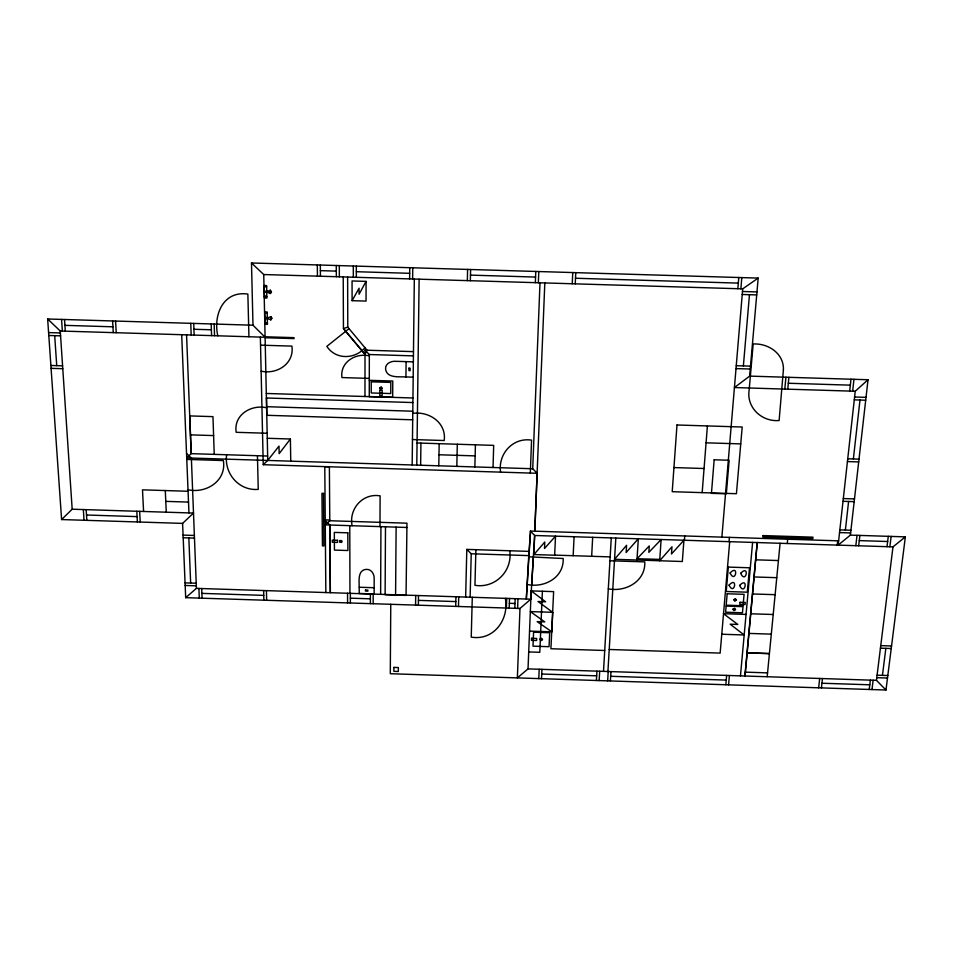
<?xml version="1.0" encoding="UTF-8"?>
<svg xmlns="http://www.w3.org/2000/svg" width="953" height="953" viewBox="0 0 953 953"><rect width="100%" height="100%" fill="white"/><g stroke="black" fill="none" stroke-linecap="round" stroke-linejoin="round"><path stroke-width="1.43" d="M364.975 396.508L365.011 350.156L413.483 351.633M366.071 281.385L366.047 301.088L352.11 300.671L352.062 280.956L366.071 281.385L359.067 294.227L359.067 288.223L352.11 300.671M369.264 396.639L369.335 354.528L365.011 350.156M370.383 603.642L370.395 593.993M373.171 603.726L373.195 594.088M359.221 587.239C359.198 581.449 357.458 570.001 366.19 569.37C371.325 568.905 374.529 574.159 374.172 578.781L374.124 593.945L359.221 593.457L359.221 587.239L374.136 587.727M379.973 526.616L380.104 495.846C362.688 492.915 348.762 508.842 352.086 525.722M380.628 594.327L380.938 526.64M385.488 526.783L385.119 594.732L406.049 595.411L406.967 523.185L329.786 520.743L325.271 524.877L406.919 527.474M390.766 604.297L390.289 673.711L885.98 690.02L905.35 536.873L850.374 535.121L838.152 545.116L855.234 391.242L868.028 379.735L749.642 376.113L734.429 387.549L855.234 391.242M395.59 595.077L396.126 527.128M412.994 377.162L405.942 376.947L406.097 361.628M409.623 278.895L409.742 267.71M412.625 278.979L412.756 267.793M412.172 464.969L414.317 279.038M416.783 465.112L419.129 279.181M415.579 605.107L415.699 595.458M418.367 605.191L418.498 595.542M420.63 465.231L420.928 443.109M438.785 465.803L439.178 443.669M456.821 466.362L457.297 444.241M455.713 606.406L455.927 596.757M458.5 606.489L458.715 596.84M467.339 280.623L467.589 269.425M470.341 280.706L470.615 269.52M465.648 597.066L466.815 549.393L529.058 551.382L530.535 531.119L526.318 599.032L528.76 555.611M470.127 597.209L471.235 553.776L466.815 549.393M474.856 466.934L475.428 444.801M472.283 597.281L471.247 637.128C493.785 640.988 509.39 619.307 505.316 598.353M475.892 549.678L474.951 585.309C495.262 588.609 512.666 570.966 509.772 550.763M493.035 467.494L493.69 445.373L417.057 442.99M500.587 472.14C497.847 453.973 512.905 437.153 531.571 440.143L530.309 473.069M506.388 608.038L506.722 598.401M509.188 608.133L509.521 598.484M514.823 608.312L515.168 598.675M517.61 608.407L517.967 598.758M838.628 540.839L530.356 531.047L534.657 535.467L530.797 599.175L519.981 608.479L517.372 677.893L528.01 668.887L876.45 680.335L885.98 690.02M535.348 282.648L535.777 271.462M538.35 282.743L538.79 271.545M529.058 551.382L528.891 555.611L471.235 553.776M534.836 531.19L537.158 473.284L532.715 468.745L539.994 282.791M528.022 668.899L531.178 590.896L553.633 591.622L550.917 648.743L604.726 650.494M534.764 531.19L544.818 282.934M542.4 591.253L539.803 652.305L528.736 651.935M538.79 678.596L539.184 669.256M541.53 678.679L541.935 669.351M529.582 631.112L551.835 631.827L552.716 612.314L538.004 601.534L545.616 601.784L531.178 590.896M572.229 283.756L572.753 272.558M575.243 283.839L575.767 272.653M573.158 555.706L574.099 536.753M591.658 556.29L592.671 537.337M596.399 680.49L596.935 671.162M599.151 680.573L599.687 671.246M603.511 671.377L611.266 537.897M607.919 671.52L615.817 538.04M607.657 680.859L608.205 671.52M531.679 584.689L533.358 557.017M610.408 680.954L610.968 671.615M636.961 560.054L638.331 538.755L626.133 552.514L626.586 545.295L614.542 559.292L682.324 561.508L683.92 540.256L671.46 554.015L671.984 546.784L659.679 560.781L661.12 539.541L648.838 552.335L649.267 545.962L637.045 558.744L659.738 559.375M684.421 540.232L684.742 535.955M702.17 492.641L707.4 425.931M737.848 288.699L738.778 277.514M740.874 288.795L741.803 277.597M721.886 537.135L742.697 288.854L758.171 278.085L749.642 376.113M743.376 365.928L749.463 294.703M729.033 541.649L729.39 537.373M729.7 541.673L720.146 653.103L609.229 649.481M725.829 684.742L726.639 675.415M728.58 684.838L729.402 675.51M740.457 675.868L752.608 542.4M744.877 676.011L757.17 542.543M745.067 675.939L757.278 542.543M784.795 389.086L785.927 377.221M787.75 389.181L788.893 377.317M767.189 676.666L780.102 543.27M787.273 543.496L787.702 539.219M849.695 391.075L850.993 379.211M818.663 687.804L819.687 678.465M852.649 391.171L853.959 379.294M821.426 687.899L822.463 678.56M837.21 545.092L837.687 540.816M845.382 530.071L848.599 501.469M853.376 458.965L859.987 400.034M850.374 535.121L868.028 379.735M855.83 545.676L857.021 535.336M858.677 545.771L859.88 535.431M869.219 689.472L870.363 680.132M887.017 546.677L888.279 536.325M871.983 689.555L873.127 680.228M889.864 546.76L891.138 536.42M876.45 680.335L892.985 546.867L905.35 536.873M882.454 675.355L885.837 648.35M267.269 438.285L290.391 438.999L279.146 453.64L279.003 446.111L267.745 460.406L263.242 464.695L260.36 337.1M533.918 554.551L544.782 542.007L544.508 548.487L555.516 536.158L554.658 555.218L533.883 554.551L534.645 535.491L892.985 546.867M61.6 519.552L72.178 509.212L193.495 513.059L182.595 523.4L61.6 519.552L47.65 318.993L252.986 325.211L265.089 337.243L60.253 331.013L47.65 318.993M182.595 523.4L185.68 597.662L196.425 588.37L530.797 599.175M349.048 328.642L326.843 346.356C335.659 359.936 354.79 359.424 364.987 347.774M264.326 292.273L267.757 292.38L270.199 293.524L271.486 291.832L270.247 290.296L267.733 291.308L264.303 291.201M364.999 354.218L343.437 328.559L364.999 354.397L367.024 350.216L347.785 327.129L343.437 328.559L343.223 276.906M252.986 325.211L251.485 262.98L758.171 278.085M320.375 270.64L336.326 271.117M356.339 271.712L409.683 273.308M470.472 275.119L535.562 277.061M575.505 278.252L738.313 283.112M251.485 262.98L263.743 274.535L742.697 288.854M742.47 291.499L756.968 291.928M742.22 294.489L756.706 294.918M264.207 286.77L266.637 286.841M264.422 296.669L266.852 296.776M264.779 313.18L267.197 313.251M264.874 317.563L268.281 317.671L270.783 316.67L272.01 318.183L270.843 319.874L268.305 318.719L264.898 318.624M267.4 323.031L264.994 322.96L267.4 323.067M64.923 325.354L112.942 326.808M193.935 329.261L211.387 329.786M265.089 336.766L294.036 337.648L294.048 338.613L265.101 337.731M48.591 332.585L60.384 332.954M48.794 335.492L60.575 335.849M260.538 345.165L291.916 346.118C294.489 363.629 276.954 374.732 261.134 371.17M369.335 354.528L413.435 355.874M736.252 365.714L750.511 366.143M369.335 355.826C355.517 352.729 339.899 362.14 341.924 377.567L369.287 378.401M736.014 368.597L750.261 369.025M413.161 361.842L395.96 361.318C391.171 360.818 384.976 363.558 385.596 369.192C386.954 378.579 399.462 376.459 405.942 376.947M788.322 383.249L850.338 385.155M50.878 365.476L62.576 365.833M51.081 368.346L62.779 368.704M369.287 380.318L392.779 381.033L392.66 397.294L369.264 396.567M854.591 397.008L866.027 397.353M854.281 399.855L865.705 400.212M266.304 393.47L412.947 397.985M266.399 397.997L412.887 402.559M266.673 406.693L412.792 411.208M266.614 407.753C251.092 404.263 233.425 414.924 236.189 432.305L267.162 433.258M412.768 413.388C429.076 411.017 446.623 422.703 444.205 440.536L412.47 439.547M412.697 419.808L266.852 415.294L266.483 398.044M706.078 442.823L740.731 443.895M190.493 434.866L213.603 435.581M847.729 458.786L859.01 459.143M847.431 461.562L858.689 461.919M438.988 454.76L475.142 455.891M673.95 467.566L704.064 468.507M267.65 456.034L191.184 453.652L186.764 457.905L532.715 468.745M186.824 459.406L223.371 460.549C226.683 480.812 206.324 493.761 188.039 489.771M263.242 464.695L537.158 473.284M843.322 498.562L854.484 498.919M843.012 501.29L854.174 501.647M188.098 491.271L142.497 489.842L143.581 511.404M165.786 501.373L188.527 502.088M839.843 529.892L850.922 530.249M839.545 532.572L850.624 532.93M325.235 519.873L329.774 520.016M86.509 515.013L137.101 516.621M859.284 540.601L887.648 541.507M183.083 535.098L194.376 535.455M183.19 537.754L194.472 538.111M755.681 559.816L778.422 560.543M554.67 555.111L610.158 556.886M609.932 560.769L644.8 561.889C645.669 581.33 625.704 592.278 608.3 588.859M754.109 576.958L776.755 577.685M752.536 593.957L775.099 594.684M185.073 582.879L196.235 583.236M185.18 585.476L196.33 585.833M201.881 593.374L263.755 595.375M350.359 598.174L370.383 598.818M418.438 600.378L455.82 601.581M509.355 603.32L514.989 603.499M750.714 613.78L773.169 614.506M723.53 613.696L745.973 614.423M185.68 597.662L519.981 608.479M552.716 612.314L530.344 611.6L544.759 621.892L537.182 621.642L551.835 631.803M748.903 633.411L771.251 634.138M721.766 634.233L744.102 634.96L730.189 624.191L737.801 624.441L723.53 613.72M880.751 645.634L891.555 645.979M880.429 648.183L891.234 648.528M877.094 675.177L887.815 675.534M745.329 672.139L767.558 672.878M876.784 677.69L887.493 678.036M541.733 674.021L596.661 675.832M610.682 676.285L726.234 680.085M821.939 683.23L869.791 684.802M528.832 556.802L563.187 558.506C564.057 577.685 544.211 588.204 527.176 584.463M186.585 453.497L191.362 458.048L196.425 588.37M325.235 520.588L329.821 525.02L330.346 592.706L329.845 525.02M270.199 290.331C272.32 292.059 269.127 296.478 270.175 290.32M54.69 335.67L56.739 365.654M64.53 319.505L65.304 331.167M61.576 319.422L62.35 331.084M60.253 331.013L72.178 509.212M86.175 509.652L86.854 520.35M83.34 509.569L84.019 520.267M115.575 321.054L116.218 332.716M112.621 320.97L113.264 332.633M136.827 511.261L137.375 521.958M139.65 511.356L140.21 522.053M165.298 490.557L166.263 512.13M188.837 537.933L190.648 583.057M186.562 334.848L191.184 453.652L189.754 415.913L212.96 416.64L214.234 454.367M181.689 334.706L188.956 512.917M193.721 323.424L194.15 335.087M201.702 588.549L202.06 598.198M190.755 323.329L191.196 334.991M198.915 588.454L199.284 598.103M217.808 335.801C213.103 315.133 223.073 290.462 247.863 294.084L248.936 336.743M214.163 324.044L214.544 335.706M211.197 323.949L211.578 335.611M226.623 454.76C224.015 473.474 238.929 491.045 258.239 489.389L257.441 455.713M266.435 590.634L266.649 600.283M263.647 590.55L263.862 600.187M267.495 291.296L267.519 292.368M268.043 317.659L268.067 318.719M266.733 291.284L266.614 285.578L264.184 285.495L264.457 298.003L266.876 298.075L266.757 292.345M267.281 317.635L267.174 312L264.755 311.917L265.017 324.282L267.424 324.354L267.305 318.695M263.743 274.535L267.745 460.442M290.391 438.999L290.748 461.121M320.327 265.041L320.434 276.227M317.313 264.946L317.432 276.144M329.786 520.743L329.381 466.767L324.782 466.684L325.843 592.552M336.29 265.518L336.349 276.704M339.304 265.601L339.351 276.799M350.347 593.35L350.37 602.999M349.775 525.651L349.954 593.338M347.631 277.037L347.785 327.129M347.559 593.254L347.583 602.904M356.327 266.113L356.339 277.299M353.313 266.018L353.337 277.216M365.487 590.026L365.487 591.074L367.858 591.158L367.858 590.11L365.487 590.026M371.241 381.819L371.217 392.958L390.742 393.553L390.813 382.415L371.241 381.819M379.628 387.942L380.759 389.539L382.367 388.49L381.248 386.894L379.628 387.942M379.818 390.242L379.794 395.543L382.141 395.614L382.165 390.313L379.818 390.242M380.211 388.062C381.438 390.921 382.379 385.894 380.211 388.062M783.414 369.633L779.125 420.523C761.9 422.024 746.163 407.562 749.177 389.86L753.168 343.997C768.106 343.128 783.938 353.42 783.414 369.633M393.887 667.398L393.863 671.341L398.318 671.484L398.354 667.553L393.887 667.398M408.968 368.168L408.944 370.61L410.124 370.646L410.147 368.203L408.968 368.168M271.498 318.35L270.735 319.851L270.712 316.682L271.498 318.35M531.524 638.307L531.452 640.345L536.622 640.511L536.706 638.474L531.524 638.307M533.573 632.22L533.001 646.17L549.059 646.694L549.678 632.744L533.573 632.22M539.994 639.213L540.994 640.642L542.567 639.713L541.554 638.284L539.994 639.213M540.542 639.32C541.638 641.893 542.638 637.366 540.542 639.32M676.987 424.99L672.222 491.7L736.431 493.714L742.196 427.015L676.987 424.99M714.154 459.787L711.45 493.344L726.329 493.809L729.14 460.251L714.154 459.787M728.33 567.095L726.234 591.503L747.295 592.182L749.511 567.774L728.33 567.095M726.15 606.096L725.614 612.219L742.458 612.767L743.006 606.644L726.15 606.096M727.175 593.779L726.186 605.167L743.054 605.715L744.079 594.327L727.175 593.779M729.057 585.106C734.418 596.542 738.241 575.457 729.057 585.106M730.093 572.979C735.478 584.487 739.314 563.283 730.093 572.979M732.976 609.181L733.929 610.635L735.561 609.682L734.608 608.228L732.976 609.181M733.81 599.651L734.775 601.117L736.407 600.164L735.454 598.698L733.81 599.651M733.536 609.289C734.549 611.897 735.716 607.299 733.536 609.289M734.37 599.759C735.394 602.379 736.562 597.769 734.37 599.759M739.599 585.44C744.948 596.888 748.808 575.803 739.599 585.44M740.672 573.313C746.032 584.832 749.916 563.616 740.672 573.313M740.016 602.308L739.826 604.381L745.079 604.547L745.27 602.475L740.016 602.308M762.984 535.574L762.853 537.004L812.838 538.588L812.992 537.17L762.984 535.574M265.839 296.121L265.661 296.705L265.839 296.121M265.958 313.334L265.958 313.334M265.399 286.924L265.399 286.924M341.555 541.614C339.494 543.651 340.352 538.933 341.555 541.614M339.864 540.565L339.876 542.317L341.746 542.376L341.734 540.625L339.864 540.565M323.484 493.392L321.959 493.344L322.448 545.89L323.949 545.938L323.484 493.392M347.821 532.834L334.324 532.405L334.432 550.095L347.881 550.524L347.821 532.834M337.553 540.303L332.275 540.137L332.299 542.257L337.565 542.424L337.553 540.303M769.357 653.591L747.104 652.865L769.357 653.591"/></g></svg>
